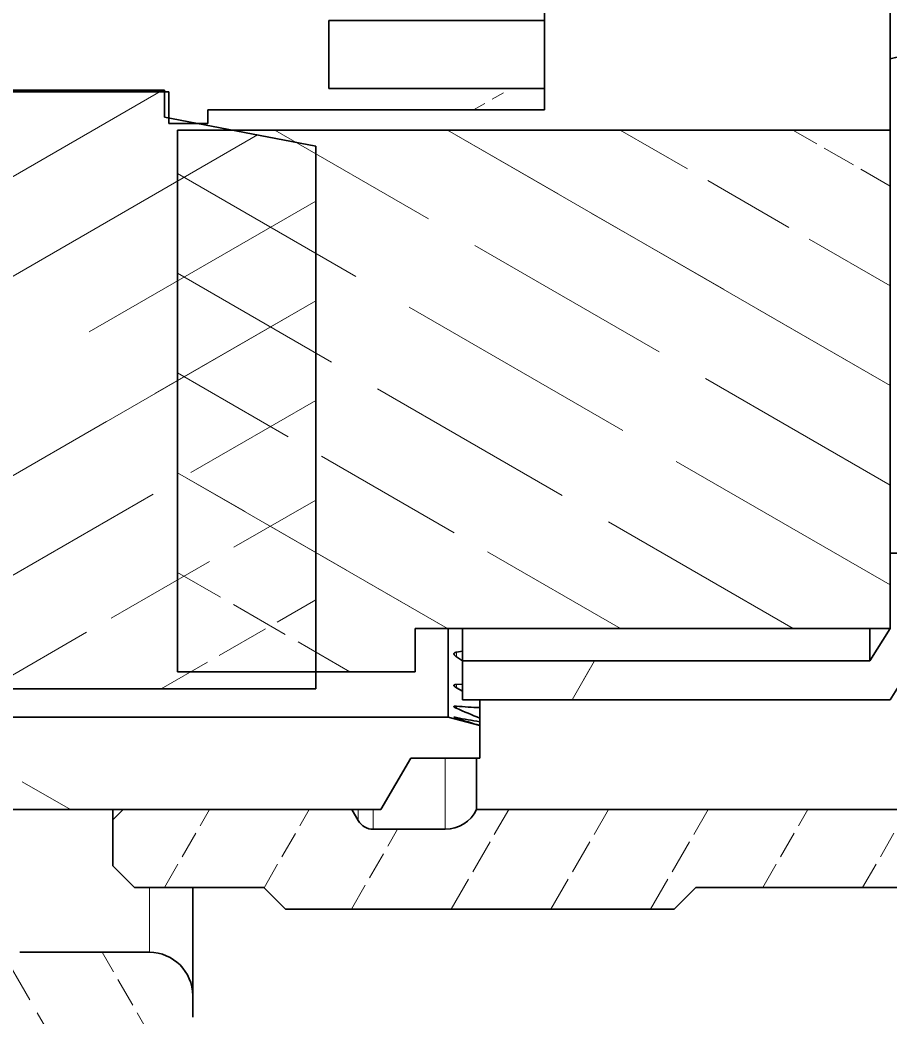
# Model space of a CAD drawing. Extents: x 23 to 417, y 3 to 294.
# Drawn here: x 323.81 to 333.88, y 120 to 131.55 of the extents above; entities that cross this region are included whole.
import ezdxf

# ---------------------------------------------------------------- set-up
doc = ezdxf.new("R2010")
doc.units = 0
doc.linetypes.add('DASHED', pattern=[15, 12, -3])
doc.layers.get('0').update_dxf_attribs({"lineweight": 13})

# ---------------------------------------------------------------- blocks, each defined once
blk = doc.blocks.new('BLOCK4532')
at = {"color": 7, "lineweight": 35, "ltscale": 0.04375}
for p, q in [((28.35, -8.7), (28.35, -6.95)), ((28.35, -10.45), (28.35, -8.7)), ((28.35, -22), (28.35, -20.25))]:
    blk.add_line(p, q, dxfattribs=at)
at = {"color": 7, "lineweight": 35, "ltscale": 0.0125}
for p, q in [((20.35, -7.415), (20.35, -7.915)), ((20.35, -9.485), (20.35, -9.985)), ((12.2, -31), (12.2, -30.5))]:
    blk.add_line(p, q, dxfattribs=at)
at = {"color": 7, "lineweight": 35, "ltscale": 0.125}
for p, q in [((15.35, -7.915), (20.35, -7.915)), ((15.35, -9.485), (20.35, -9.485))]:
    blk.add_line(p, q, dxfattribs=at)
at = {"color": 7, "lineweight": 35, "ltscale": 0.03925}
blk.add_line((15.35, -7.915), (15.35, -9.485), dxfattribs=at)
at = {"color": 7, "lineweight": 35, "ltscale": 0.036848}
blk.add_line((20.35, -9.389), (20.35, -7.915), dxfattribs=at)
at = {"color": 7, "lineweight": 35, "ltscale": 0.224295}
blk.add_line((28.35, -17.771), (28.35, -8.799), dxfattribs=at)
at = {"color": 7, "lineweight": 35, "ltscale": 0.002402}
blk.add_line((20.35, -9.485), (20.35, -9.389), dxfattribs=at)
at = {"color": 7, "lineweight": 35, "ltscale": 0.1375}
for p, q in [((11.55, -9.525), (6.05, -9.525)), ((11.85, -23), (17.35, -23))]:
    blk.add_line(p, q, dxfattribs=at)
at = {"color": 7, "lineweight": 35, "ltscale": 0.14}
blk.add_line((6.05, -9.565), (11.65, -9.565), dxfattribs=at)
at = {"color": 7, "lineweight": 35, "ltscale": 0.015615}
blk.add_line((11.55, -9.525), (11.55, -10.15), dxfattribs=at)
at = {"color": 7, "lineweight": 35, "ltscale": 0.018375}
blk.add_line((11.65, -9.565), (11.65, -10.3), dxfattribs=at)
at = {"color": 7, "lineweight": 35, "ltscale": 0.089112}
blk.add_line((11.55, -10.15), (15.05, -10.825), dxfattribs=at)
blk.add_line((11.55, -10.15), (15.05, -10.825), dxfattribs=at)
at = {"color": 7, "lineweight": 35, "ltscale": 0.195}
blk.add_line((12.55, -9.985), (20.35, -9.985), dxfattribs=at)
at = {"color": 7, "lineweight": 35, "ltscale": 0.007875}
blk.add_line((12.55, -9.985), (12.55, -10.3), dxfattribs=at)
at = {"color": 7, "lineweight": 35, "ltscale": 0.0225}
for p, q in [((11.65, -10.3), (12.55, -10.3)), ((18.45, -23.65), (18.45, -22.75))]:
    blk.add_line(p, q, dxfattribs=at)
at = {"color": 7, "lineweight": 35, "ltscale": 0.31375}
blk.add_line((11.85, -23), (11.85, -10.45), dxfattribs=at)
at = {"color": 7, "lineweight": 35, "ltscale": 0.4125}
blk.add_line((28.35, -10.45), (11.85, -10.45), dxfattribs=at)
at = {"color": 7, "lineweight": 35, "ltscale": 0.28875}
blk.add_line((28.35, -22), (28.35, -10.45), dxfattribs=at)
at = {"color": 7, "lineweight": 35, "ltscale": 0.314375}
blk.add_line((15.05, -23.4), (15.05, -10.825), dxfattribs=at)
at = {"color": 7, "lineweight": 35, "ltscale": 0.061974}
blk.add_line((28.35, -20.25), (28.35, -17.771), dxfattribs=at)
at = {"color": 7, "lineweight": 35, "ltscale": 0.0375}
blk.add_line((28.35, -20.25), (29.85, -20.25), dxfattribs=at)
blk.add_line((28.35, -20.25), (29.85, -20.25), dxfattribs=at)
at = {"color": 7, "lineweight": 35, "ltscale": 0.070755}
blk.add_line((29.85, -21.25), (28.35, -23.65), dxfattribs=at)
at = {"color": 7, "lineweight": 35, "ltscale": 0.275}
blk.add_line((17.35, -22), (28.35, -22), dxfattribs=at)
at = {"color": 7, "lineweight": 35, "ltscale": 0.025}
for p, q in [((17.35, -23), (17.35, -22)), ((18.85, -25), (17.85, -25))]:
    blk.add_line(p, q, dxfattribs=at)
at = {"color": 7, "lineweight": 35, "ltscale": 0.051251}
blk.add_line((18.117, -22), (18.117, -24.05), dxfattribs=at)
at = {"color": 7, "lineweight": 35, "ltscale": 0.018751}
for p, q in [((18.45, -22.75), (18.45, -22)), ((27.881, -22.75), (27.881, -22))]:
    blk.add_line(p, q, dxfattribs=at)
at = {"color": 7, "lineweight": 35, "ltscale": 0.022111}
blk.add_line((28.35, -22), (27.881, -22.75), dxfattribs=at)
at = {"color": 7, "lineweight": 35, "ltscale": 0.003594}
blk.add_line((18.45, -22.521), (18.308, -22.547), dxfattribs=at)
at = {"color": 7, "lineweight": 13, "ltscale": 0.002695}
blk.add_line((18.308, -22.654), (18.308, -22.547), dxfattribs=at)
at = {"color": 7, "lineweight": 35, "ltscale": 0.004226}
blk.add_line((18.308, -22.654), (18.45, -22.747), dxfattribs=at)
at = {"color": 7, "lineweight": 35, "ltscale": 0.235781}
blk.add_line((18.45, -22.75), (27.881, -22.75), dxfattribs=at)
blk.add_line((18.45, -22.75), (27.881, -22.75), dxfattribs=at)
at = {"color": 7, "lineweight": 35, "ltscale": 0.003525}
blk.add_line((18.449, -23.285), (18.308, -23.293), dxfattribs=at)
at = {"color": 7, "lineweight": 13, "ltscale": 0.001945}
blk.add_line((18.308, -23.37), (18.308, -23.293), dxfattribs=at)
at = {"color": 7, "lineweight": 35, "ltscale": 0.363125}
blk.add_line((15.05, -23.4), (0.525, -23.4), dxfattribs=at)
at = {"color": 7, "lineweight": 35, "ltscale": 0.00404}
blk.add_line((18.308, -23.37), (18.45, -23.448), dxfattribs=at)
at = {"color": 7, "lineweight": 35, "ltscale": 0.2475}
blk.add_line((18.45, -23.65), (28.35, -23.65), dxfattribs=at)
at = {"color": 7, "lineweight": 35, "ltscale": 0.000641438}
blk.add_line((18.827, -23.65), (18.85, -23.662), dxfattribs=at)
at = {"color": 7, "lineweight": 35, "ltscale": 0.000297661}
blk.add_line((18.85, -23.65), (18.85, -23.662), dxfattribs=at)
at = {"color": 7, "lineweight": 35, "ltscale": 0.004231}
blk.add_line((18.85, -23.831), (18.85, -23.662), dxfattribs=at)
at = {"color": 7, "lineweight": 13, "ltscale": 0.001175}
blk.add_line((18.308, -23.846), (18.308, -23.799), dxfattribs=at)
at = {"color": 7, "lineweight": 35, "ltscale": 0.006118}
blk.add_line((18.85, -23.831), (18.85, -24.076), dxfattribs=at)
at = {"color": 7, "lineweight": 35}
for p, q in [((-18.25, -24.05), (18.117, -24.05)), ((23.85, -28), (64.85, -28))]:
    blk.add_line(p, q, dxfattribs=at)
at = {"color": 7, "lineweight": 35, "ltscale": 0.018972}
blk.add_line((18.117, -24.05), (18.85, -24.246), dxfattribs=at)
at = {"color": 7, "lineweight": 13, "ltscale": 0.000393038}
blk.add_line((18.308, -24.078), (18.308, -24.062), dxfattribs=at)
at = {"color": 7, "lineweight": 35, "ltscale": 0.002126}
blk.add_line((18.85, -24.161), (18.85, -24.076), dxfattribs=at)
at = {"color": 7, "lineweight": 35, "ltscale": 0.002046}
blk.add_line((18.85, -24.161), (18.85, -24.243), dxfattribs=at)
at = {"color": 7, "lineweight": 35, "ltscale": 9.10936e-05}
blk.add_line((18.85, -24.246), (18.85, -24.243), dxfattribs=at)
at = {"color": 7, "lineweight": 35, "ltscale": 0.01884}
blk.add_line((18.85, -25), (18.85, -24.246), dxfattribs=at)
at = {"color": 7, "lineweight": 35, "ltscale": 0.034461}
blk.add_line((17.25, -25), (16.561, -26.194), dxfattribs=at)
at = {"color": 7, "lineweight": 35, "ltscale": 0.015}
blk.add_line((17.85, -25), (17.25, -25), dxfattribs=at)
at = {"color": 7, "lineweight": 13, "ltscale": 0.038328}
blk.add_line((18.05, -26.533), (18.05, -25), dxfattribs=at)
at = {"color": 7, "lineweight": 35, "ltscale": 0.026972}
blk.add_line((18.772, -25), (18.772, -26.079), dxfattribs=at)
at = {"color": 7, "lineweight": 35, "ltscale": 0.002873}
blk.add_line((18.772, -26.079), (18.772, -26.194), dxfattribs=at)
at = {"color": 7, "lineweight": 35, "ltscale": 0.11348}
blk.add_line((10.35, -26.194), (5.811, -26.194), dxfattribs=at)
at = {"color": 7, "lineweight": 35, "ltscale": 0.003038}
blk.add_line((10.35, -26.315), (10.35, -26.193), dxfattribs=at)
at = {"color": 7, "lineweight": 35, "ltscale": 0.15527}
blk.add_line((16.561, -26.194), (10.35, -26.194), dxfattribs=at)
at = {"color": 7, "lineweight": 35, "ltscale": 0.00837}
blk.add_line((10.587, -26.194), (10.35, -26.43), dxfattribs=at)
at = {"color": 7, "lineweight": 35, "ltscale": 0.002899}
blk.add_line((10.35, -26.43), (10.35, -26.315), dxfattribs=at)
at = {"color": 7, "lineweight": 35, "ltscale": 0.132496}
blk.add_line((15.887, -26.194), (10.587, -26.194), dxfattribs=at)
at = {"color": 7, "lineweight": 35, "ltscale": 0.007397}
blk.add_line((15.887, -26.194), (16.035, -26.45), dxfattribs=at)
at = {"color": 7, "lineweight": 13, "ltscale": 0.003525}
blk.add_line((16.035, -26.334), (16.035, -26.193), dxfattribs=at)
at = {"color": 7, "lineweight": 13, "ltscale": 0.002901}
blk.add_line((16.035, -26.45), (16.035, -26.334), dxfattribs=at)
at = {"color": 7, "lineweight": 13, "ltscale": 0.008483}
blk.add_line((16.381, -26.194), (16.381, -26.533), dxfattribs=at)
at = {"color": 7, "lineweight": 35, "ltscale": 0.27694}
blk.add_line((29.85, -26.194), (18.772, -26.194), dxfattribs=at)
at = {"color": 7, "lineweight": 35, "ltscale": 0.026738}
blk.add_line((10.35, -27.5), (10.35, -26.43), dxfattribs=at)
at = {"color": 7, "lineweight": 13, "ltscale": 0.002923}
for p, q in [((16.381, -26.533), (16.381, -26.65)), ((18.05, -26.65), (18.05, -26.533))]:
    blk.add_line(p, q, dxfattribs=at)
at = {"color": 7, "lineweight": 35, "ltscale": 0.041726}
blk.add_line((16.381, -26.65), (18.05, -26.65), dxfattribs=at)
at = {"color": 7, "lineweight": 35, "ltscale": 0.017678}
for p, q in [((10.35, -27.5), (10.85, -28)), ((13.85, -28), (14.35, -28.5)), ((23.85, -28), (23.35, -28.5))]:
    blk.add_line(p, q, dxfattribs=at)
at = {"color": 7, "lineweight": 35, "ltscale": 0.075}
for p, q in [((10.85, -28), (13.85, -28)), ((8.2, -29.5), (11.2, -29.5)), ((8.2, -29.5), (11.2, -29.5))]:
    blk.add_line(p, q, dxfattribs=at)
at = {"color": 7, "lineweight": 13, "ltscale": 0.037502}
blk.add_line((11.2, -29.5), (11.2, -28), dxfattribs=at)
at = {"color": 7, "lineweight": 35, "ltscale": 0.062501}
blk.add_line((12.2, -30.5), (12.2, -28), dxfattribs=at)
at = {"color": 7, "lineweight": 35, "ltscale": 0.225}
blk.add_line((23.35, -28.5), (14.35, -28.5), dxfattribs=at)
at = {"color": 7, "lineweight": 35}
for centre, radius, start, end in [((19.586, -6.644), 17.203, 265.7424, 267.5492), ((27.001, -4.087), 21.587, 246.2542, 247.8153), ((18.251, -24.253), 0.199, 73.2798, 90.2597), ((18.364, -23.839), 0.244, 242.0714, 256.8231), ((21.759, -6.701), 17.7, 258.7598, 260.5418), ((24.162, -5.842), 19.153, 252.2045, 253.898), ((18.05, -25.85), 0.8, 270, 334.5522), ((16.381, -26.25), 0.4, 210.0001, 269.9999), ((11.2, -30.5), 1, 360, 90)]:
    blk.add_arc(centre, radius, start, end, dxfattribs=at)
blk.add_open_spline([(51.517, -2.75), (51.224, -2.75), (50.639, -2.76), (49.761, -2.807), (48.883, -2.885), (48.004, -2.994), (47.124, -3.132), (46.242, -3.299), (45.358, -3.493), (44.471, -3.712), (43.58, -3.955), (42.686, -4.218), (41.789, -4.5), (40.887, -4.799), (39.979, -5.11), (39.064, -5.433), (38.141, -5.764), (37.21, -6.1), (36.27, -6.437), (35.321, -6.773), (34.361, -7.105), (33.391, -7.428), (32.408, -7.74), (31.413, -8.037), (30.405, -8.316), (29.383, -8.573), (28.696, -8.727), (28.35, -8.799)], degree=3, knots=[0, 0, 0, 0, 0.878056, 1.756612, 2.637408, 3.522143, 4.412354, 5.309405, 6.214369, 7.128023, 8.050781, 8.982667, 9.923428, 10.873294, 11.833246, 12.803527, 13.783948, 14.773945, 15.772873, 16.78004, 17.794991, 18.817572, 19.848139, 20.886995, 21.933655, 22.987244, 24.046953, 24.046953, 24.046953, 24.046953], dxfattribs=at)
for points in [[(18.25, -22.586), (18.251, -22.576), (18.257, -22.566), (18.268, -22.558), (18.284, -22.551), (18.308, -22.547)], [(18.308, -22.654), (18.284, -22.638), (18.268, -22.623), (18.257, -22.61), (18.251, -22.598), (18.25, -22.586)], [(18.25, -23.317), (18.251, -23.309), (18.257, -23.303), (18.268, -23.298), (18.284, -23.294), (18.308, -23.293)], [(18.308, -23.37), (18.284, -23.357), (18.268, -23.345), (18.257, -23.334), (18.251, -23.325), (18.25, -23.317)], [(18.25, -23.808), (18.251, -23.803), (18.257, -23.8), (18.268, -23.798), (18.284, -23.798), (18.308, -23.799)], [(18.308, -23.846), (18.284, -23.835), (18.268, -23.827), (18.257, -23.819), (18.251, -23.813), (18.25, -23.808)]]:
    blk.add_open_spline(points, degree=5, dxfattribs=at)
blk = doc.blocks.new('BLOCK4548')
at = {"color": 7, "lineweight": 13, "ltscale": 0.04}
blk.add_line((-13.683, -7.9), (-12.298, -7.1), dxfattribs=at)
at = {"color": 7, "linetype": 'DASHED', "lineweight": 13, "ltscale": 0.117138}
blk.add_line((-4.25, -9.382), (-0.192, -7.039), dxfattribs=at)
at = {"color": 7, "lineweight": 13, "ltscale": 0.127857}
blk.add_line((2, -10.392), (6.429, -7.835), dxfattribs=at)
at = {"color": 7, "linetype": 'DASHED', "lineweight": 13, "ltscale": 0.0475}
blk.add_line((-6.1, -10.45), (-4.454, -9.5), dxfattribs=at)
at = {"color": 7, "linetype": 'DASHED', "lineweight": 13, "ltscale": 0.025}
blk.add_line((18.705, -9.985), (19.571, -9.485), dxfattribs=at)
blk = doc.blocks.new('BLOCK4558')
at = {"color": 7, "linetype": 'DASHED', "lineweight": 13, "ltscale": 0.11444}
blk.add_line((9.289, -32.089), (7, -28.124), dxfattribs=at)
at = {"color": 7, "linetype": 'DASHED', "lineweight": 13, "ltscale": 0.057735}
blk.add_line((11.258, -31.5), (10.104, -29.5), dxfattribs=at)
at = {"color": 7, "linetype": 'DASHED', "lineweight": 13, "ltscale": 0.138564}
for p, q in [((-12.269, -34.75), (-15.04, -29.95)), ((-9.959, -34.75), (-12.731, -29.95))]:
    blk.add_line(p, q, dxfattribs=at)
at = {"color": 7, "linetype": 'DASHED', "lineweight": 13, "ltscale": 0.076499}
for p, q in [((-8.891, -32.6), (-10.421, -29.95)), ((-6.582, -32.6), (-8.112, -29.95)), ((-4.272, -32.6), (-5.802, -29.95)), ((-1.963, -32.6), (-3.493, -29.95)), ((0.346, -32.6), (-1.184, -29.95)), ((2.656, -32.6), (1.126, -29.95)), ((4.965, -32.6), (3.435, -29.95)), ((7.275, -32.6), (5.745, -29.95))]:
    blk.add_line(p, q, dxfattribs=at)
at = {"color": 7, "lineweight": 13, "ltscale": 0.076499}
blk.add_line((-4.272, -32.6), (-5.802, -29.95), dxfattribs=at)
at = {"color": 7, "linetype": 'DASHED', "lineweight": 13, "ltscale": 0.101095}
blk.add_line((-14.578, -34.75), (-16.6, -31.248), dxfattribs=at)
at = {"color": 7, "linetype": 'DASHED', "lineweight": 13, "ltscale": 0.05062}
blk.add_line((8.516, -34.75), (7.504, -32.996), dxfattribs=at)
at = {"color": 7, "linetype": 'DASHED', "lineweight": 13, "ltscale": 0.047821}
for p, q in [((-7.65, -34.75), (-8.606, -33.093)), ((-5.34, -34.75), (-6.297, -33.093)), ((-3.031, -34.75), (-3.988, -33.093)), ((-0.722, -34.75), (-1.678, -33.093)), ((1.588, -34.75), (0.631, -33.093)), ((3.897, -34.75), (2.941, -33.093)), ((6.207, -34.75), (5.25, -33.093))]:
    blk.add_line(p, q, dxfattribs=at)
at = {"color": 7, "lineweight": 13, "ltscale": 0.047821}
blk.add_line((-3.031, -34.75), (-3.988, -33.093), dxfattribs=at)
at = {"color": 7, "linetype": 'DASHED', "lineweight": 13, "ltscale": 0.035625}
blk.add_line((-16.887, -34.75), (-17.6, -33.516), dxfattribs=at)
blk = doc.blocks.new('BLOCK4559')
at = {"color": 7, "linetype": 'DASHED', "lineweight": 13, "ltscale": 0.052142}
for p, q in [((11.547, -28), (12.59, -26.194)), ((25.403, -28), (26.446, -26.194)), ((27.713, -28), (28.756, -26.194))]:
    blk.add_line(p, q, dxfattribs=at)
at = {"color": 7, "linetype": 'DASHED', "lineweight": 13, "ltscale": 0.052259}
blk.add_line((13.854, -28.004), (14.899, -26.194), dxfattribs=at)
at = {"color": 7, "linetype": 'DASHED', "lineweight": 13, "ltscale": 0.066576}
for p, q in [((18.187, -28.5), (19.518, -26.194)), ((20.496, -28.5), (21.827, -26.194)), ((22.805, -28.5), (24.137, -26.194))]:
    blk.add_line(p, q, dxfattribs=at)
at = {"color": 7, "linetype": 'DASHED', "lineweight": 13, "ltscale": 0.053405}
blk.add_line((15.877, -28.5), (16.945, -26.65), dxfattribs=at)
blk = doc.blocks.new('BLOCK4562')
at = {"color": 7, "linetype": 'DASHED', "lineweight": 13, "ltscale": 0.049781}
blk.add_line((-16.526, -25.1), (-18.25, -24.104), dxfattribs=at)
at = {"color": 7, "lineweight": 13, "ltscale": 0.107188}
blk.add_line((5.369, -26.194), (1.656, -24.05), dxfattribs=at)
at = {"color": 7, "linetype": 'DASHED', "lineweight": 13, "ltscale": 0.107188}
blk.add_line((9.369, -26.194), (5.656, -24.05), dxfattribs=at)
blk = doc.blocks.new('BLOCK4564')
at = {"color": 7, "linetype": 'DASHED', "lineweight": 13}
for p, q in [((-15.188, -22.625), (7.502, -9.525)), ((-11.188, -22.625), (11.502, -9.525)), ((-18.25, -22.084), (2.246, -10.25)), ((-7.188, -22.625), (13.701, -10.565)), ((-3.188, -22.625), (15.05, -12.095))]:
    blk.add_line(p, q, dxfattribs=at)
at = {"color": 7, "lineweight": 13, "ltscale": 0.004332}
blk.add_line((-18.25, -10.537), (-18.1, -10.45), dxfattribs=at)
at = {"color": 7, "linetype": 'DASHED', "lineweight": 13, "ltscale": 0.466212}
blk.add_line((-18.25, -19.774), (-2.1, -10.45), dxfattribs=at)
at = {"color": 7, "linetype": 'DASHED', "lineweight": 13, "ltscale": 0.350742}
blk.add_line((-18.25, -17.465), (-6.1, -10.45), dxfattribs=at)
at = {"color": 7, "linetype": 'DASHED', "lineweight": 13, "ltscale": 0.235272}
blk.add_line((-18.25, -15.155), (-10.1, -10.45), dxfattribs=at)
at = {"color": 7, "linetype": 'DASHED', "lineweight": 13, "ltscale": 0.119802}
blk.add_line((-18.25, -12.846), (-14.1, -10.45), dxfattribs=at)
at = {"color": 7, "linetype": 'DASHED', "lineweight": 13, "ltscale": 0.004332}
blk.add_line((-18.25, -10.537), (-18.1, -10.45), dxfattribs=at)
at = {"color": 7, "lineweight": 13, "ltscale": 0.430448}
blk.add_line((0.139, -23.014), (15.05, -14.405), dxfattribs=at)
at = {"color": 7, "linetype": 'DASHED', "lineweight": 13, "ltscale": 0.430448}
blk.add_line((0.139, -23.014), (15.05, -14.405), dxfattribs=at)
at = {"color": 7, "linetype": 'DASHED', "lineweight": 13, "ltscale": 0.334285}
blk.add_line((3.47, -23.4), (15.05, -16.714), dxfattribs=at)
at = {"color": 7, "linetype": 'DASHED', "lineweight": 13, "ltscale": 0.218815}
blk.add_line((7.47, -23.4), (15.05, -19.024), dxfattribs=at)
at = {"color": 7, "linetype": 'DASHED', "lineweight": 13, "ltscale": 0.103345}
blk.add_line((11.47, -23.4), (15.05, -21.333), dxfattribs=at)
blk = doc.blocks.new('BLOCK4570')
at = {"color": 7, "lineweight": 13, "ltscale": 0.025981}
blk.add_line((20.987, -23.65), (21.506, -22.75), dxfattribs=at)
at = {"color": 7, "linetype": 'DASHED', "lineweight": 13, "ltscale": 0.025981}
blk.add_line((20.987, -23.65), (21.506, -22.75), dxfattribs=at)
blk = doc.blocks.new('BLOCK4576')
at = {"color": 7, "linetype": 'DASHED', "lineweight": 13, "ltscale": 0.411364}
blk.add_line((28.35, -18.677), (14.1, -10.45), dxfattribs=at)
at = {"color": 7, "lineweight": 13, "ltscale": 0.295894}
blk.add_line((28.35, -16.368), (18.1, -10.45), dxfattribs=at)
at = {"color": 7, "linetype": 'DASHED', "lineweight": 13, "ltscale": 0.295894}
blk.add_line((28.35, -16.368), (18.1, -10.45), dxfattribs=at)
at = {"color": 7, "linetype": 'DASHED', "lineweight": 13, "ltscale": 0.180424}
blk.add_line((28.35, -14.058), (22.1, -10.45), dxfattribs=at)
at = {"color": 7, "linetype": 'DASHED', "lineweight": 13, "ltscale": 0.064954}
blk.add_line((28.35, -11.749), (26.1, -10.45), dxfattribs=at)
at = {"color": 7, "linetype": 'DASHED', "lineweight": 13, "ltscale": 0.476314}
blk.add_line((28.35, -20.987), (11.85, -11.46), dxfattribs=at)
at = {"color": 7, "linetype": 'DASHED', "lineweight": 13, "ltscale": 0.41151}
blk.add_line((26.105, -22), (11.85, -13.77), dxfattribs=at)
at = {"color": 7, "linetype": 'DASHED', "lineweight": 13, "ltscale": 0.29604}
blk.add_line((22.105, -22), (11.85, -16.079), dxfattribs=at)
at = {"color": 7, "lineweight": 13, "ltscale": 0.18057}
blk.add_line((18.105, -22), (11.85, -18.389), dxfattribs=at)
at = {"color": 7, "linetype": 'DASHED', "lineweight": 13, "ltscale": 0.18057}
blk.add_line((18.105, -22), (11.85, -18.389), dxfattribs=at)
at = {"color": 7, "linetype": 'DASHED', "lineweight": 13, "ltscale": 0.1151}
blk.add_line((15.837, -23), (11.85, -20.698), dxfattribs=at)

msp = doc.modelspace()

# ---------------------------------------------------------------- block references
at = {"lineweight": 0, "xscale": 0.5, "yscale": 0.5, "zscale": 0.5}
for name in ['BLOCK4532', 'BLOCK4548', 'BLOCK4564', 'BLOCK4576', 'BLOCK4559', 'BLOCK4570', 'BLOCK4562', 'BLOCK4558']:
    msp.add_blockref(name, (319.7082, 135.5006), dxfattribs=at)

doc.saveas('drawing.dxf')
